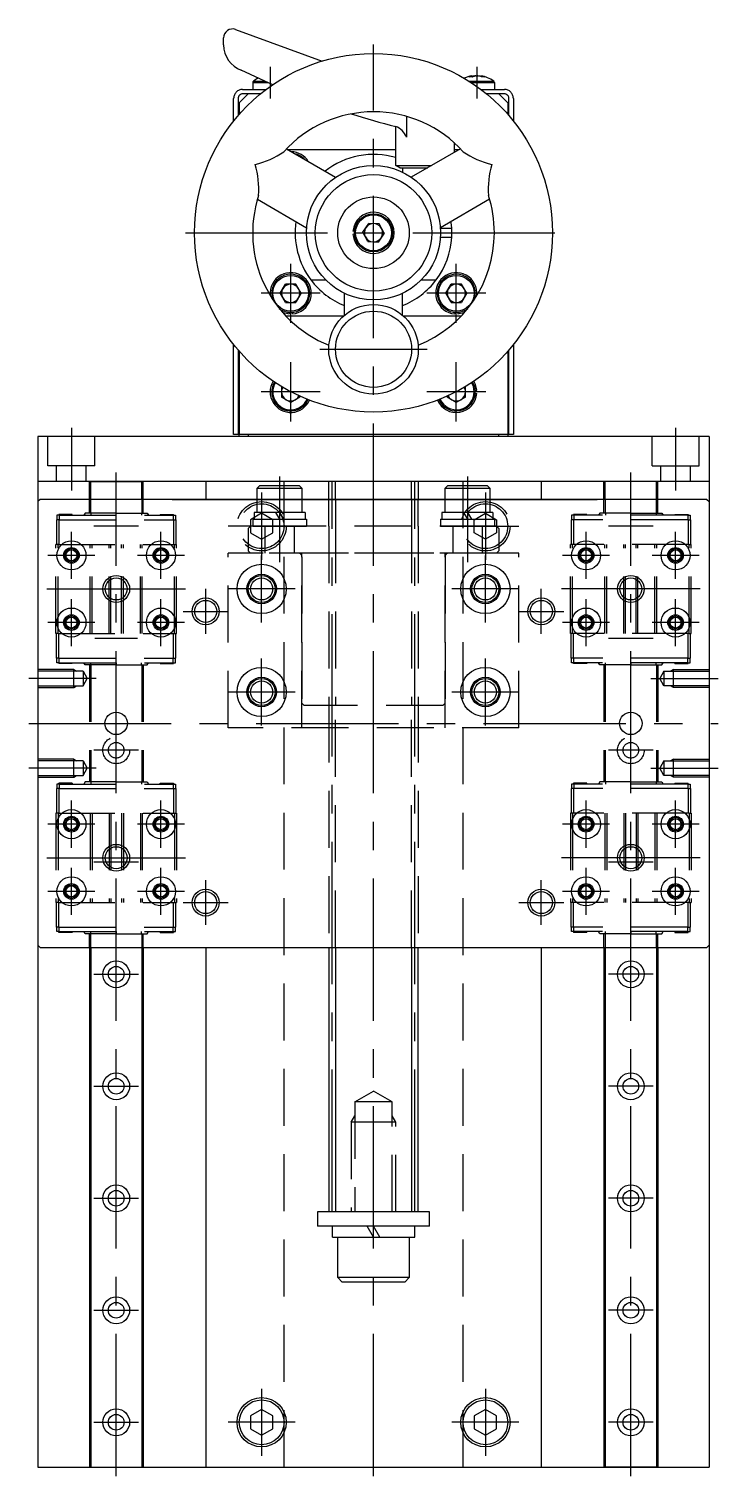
# Model space of a CAD drawing. Extents: x -30 to 500, y -20 to 520.
# Drawn here: x 346.5 to 500.5, y -2 to 321 of the extents above; entities that cross this region are included whole.
import ezdxf

# ---------------------------------------------------------------- set-up
doc = ezdxf.new("R2010")
doc.units = 0
for name, pattern in [('CENTER', [50.8, 31.75, -6.35, 6.35, -6.35]), ('DASHED', [19.05, 12.7, -6.35]), ('PHANTOM', [63.5, 31.75, -6.35, 6.35, -6.35, 6.35, -6.35])]:
    doc.linetypes.add(name, pattern=pattern)
doc.layers.get('0').update_dxf_attribs({"linetype": 'CONTINUOUS'})
doc.layers.add('CENTER', color=1, linetype='CENTER')

msp = doc.modelspace()

# ---------------------------------------------------------------- linework, layer by layer
at = {"color": 7, "linetype": 'CONTINUOUS'}
for p, q in [((392.67, 320.88), (412.04, 313.83)), ((389.99, 317.42), (389.99, 319)), ((445.48, 310.52), (445.53, 310.52)), ((446.32, 310.52), (446.16, 310.52)), ((446.32, 310.52), (446.82, 310.52)), ((447.48, 310.52), (447.44, 310.52)), ((447.48, 310.52), (447.5, 310.52)), ((396.49, 309.04), (396.49, 307.5)), ((396.49, 309.04), (399.85, 309.04)), ((396.63, 309.33), (399.19, 309.33)), ((444.82, 309.33), (449.43, 309.33)), ((445.28, 309.04), (449.54, 309.04)), ((449.43, 309.33), (450.34, 309.33)), ((449.54, 309.04), (450.49, 309.04)), ((450.49, 309.04), (450.49, 307.5)), ((395.49, 306.5), (393.49, 304.5)), ((393.49, 304.5), (393.49, 301.96)), ((398.21, 306.5), (395.49, 306.5)), ((453.49, 304.5), (451.49, 306.5)), ((453.49, 304.5), (453.49, 301.96)), ((430.83, 301.48), (430.83, 296.86)), ((428.49, 290.5), (428.49, 299.2)), ((404.04, 294.23), (415.03, 287.89)), ((428.49, 294), (404.44, 294)), ((442.93, 294.23), (431.94, 287.89)), ((441.49, 295.62), (441.49, 293.4)), ((442.53, 294), (441.49, 294)), ((441.83, 293.6), (441.49, 293.57)), ((428.49, 290.5), (436.47, 290.5)), ((429.35, 290), (428.49, 290.5)), ((429.35, 290), (435.6, 290)), ((429.99, 290), (429.99, 289.02)), ((397.54, 282.97), (408.53, 276.63)), ((449.43, 282.97), (438.44, 276.63)), ((419.25, 275.83), (418.9, 275.86)), ((419.25, 275.17), (418.9, 275.14)), ((421.13, 275.62), (422.42, 277.6)), ((422.2, 273.52), (421.13, 275.62)), ((424.77, 277.48), (422.42, 277.6)), ((425.84, 275.38), (424.56, 273.4)), ((425.84, 275.38), (424.77, 277.48)), ((438.45, 276.5), (440.96, 276.5)), ((440.96, 274.5), (440.96, 276.5)), ((422.2, 273.52), (424.56, 273.4)), ((438.45, 274.5), (440.96, 274.5)), ((409.49, 265), (412.78, 265)), ((434.2, 265), (437.49, 265)), ((402.63, 262), (403.81, 264.04)), ((403.81, 259.96), (402.63, 262)), ((406.17, 264.04), (403.81, 264.04)), ((407.35, 262), (406.17, 264.04)), ((407.35, 262), (406.17, 259.96)), ((416.99, 257.1), (416.99, 261.98)), ((429.99, 257.1), (429.99, 261.98)), ((439.63, 262), (440.81, 264.04)), ((440.81, 259.96), (439.63, 262)), ((443.17, 264.04), (440.81, 264.04)), ((444.35, 262), (443.17, 264.04)), ((444.35, 262), (443.17, 259.96)), ((403.81, 259.96), (406.17, 259.96)), ((440.81, 259.96), (443.17, 259.96)), ((403.82, 257), (416.87, 257)), ((404.65, 257.76), (404.63, 257.41)), ((405.32, 257.76), (405.35, 257.41)), ((430.1, 257), (443.15, 257)), ((441.65, 257.76), (441.63, 257.41)), ((442.32, 257.76), (442.35, 257.41)), ((393.49, 249.04), (393.49, 230.5)), ((453.49, 249.04), (453.49, 230.5)), ((402.95, 241.18), (402.95, 238.82)), ((407.03, 238.82), (407.03, 239.04)), ((439.95, 239.04), (439.95, 238.82)), ((444.03, 238.82), (444.03, 241.18)), ((446.22, 240.33), (446.57, 240.36)), ((446.22, 239.67), (446.57, 239.64)), ((404.99, 237.64), (402.95, 238.82)), ((407.03, 238.82), (404.99, 237.64)), ((441.99, 237.64), (439.95, 238.82)), ((444.03, 238.82), (441.99, 237.64)), ((348.49, 230), (348.49, 0)), ((498.49, 230), (348.49, 230)), ((453.49, 230.5), (393.49, 230.5)), ((393.49, 230), (393.49, 230.5)), ((395.49, 230), (393.49, 230)), ((395.49, 230.5), (395.49, 230)), ((451.49, 230), (451.49, 230.5)), ((453.49, 230.5), (453.49, 230)), ((498.49, 230), (498.49, 0)), ((498.49, 220), (348.49, 220)), ((359.99, 220), (371.99, 220)), ((359.99, 216), (359.99, 220)), ((360.29, 216), (360.29, 220)), ((371.69, 216), (371.69, 220)), ((371.99, 216), (371.99, 220)), ((385.99, 220), (385.99, 216)), ((413.49, 216), (413.49, 220)), ((414.99, 216), (414.99, 220)), ((431.99, 216), (431.99, 220)), ((433.49, 220), (433.49, 216)), ((460.99, 220), (460.99, 216)), ((486.99, 220), (474.99, 220)), ((474.99, 216), (474.99, 220)), ((475.29, 216), (475.29, 220)), ((486.69, 216), (486.69, 220)), ((486.99, 216), (486.99, 220)), ((397.49, 218.5), (398.09, 219.1)), ((397.49, 218.5), (407.49, 218.5)), ((397.49, 216), (397.49, 218.5)), ((398.09, 219.1), (406.89, 219.1)), ((406.89, 219.1), (407.49, 218.5)), ((407.49, 218.5), (407.49, 216)), ((439.49, 218.5), (440.09, 219.1)), ((439.49, 218.5), (449.49, 218.5)), ((439.49, 216), (439.49, 218.5)), ((440.09, 219.1), (448.89, 219.1)), ((448.89, 219.1), (449.49, 218.5)), ((449.49, 218.5), (449.49, 216)), ((348.99, 216), (348.49, 215.5)), ((348.99, 216), (348.49, 215.5)), ((348.49, 215.5), (348.49, 116.5)), ((348.49, 215.5), (348.49, 116.5)), ((497.99, 216), (348.99, 216)), ((497.99, 216), (348.99, 216)), ((378.49, 216), (373.49, 216)), ((378.49, 216), (468.49, 216)), ((468.49, 216), (473.49, 216)), ((497.99, 216), (498.49, 215.5)), ((497.99, 216), (498.49, 215.5)), ((498.49, 215.5), (498.49, 116.5)), ((498.49, 215.5), (498.49, 116.5)), ((348.99, 116), (348.49, 116.5)), ((348.99, 116), (348.49, 116.5)), ((497.99, 116), (498.49, 116.5)), ((497.99, 116), (498.49, 116.5)), ((348.99, 116), (497.99, 116)), ((348.99, 116), (497.99, 116)), ((359.99, 116), (359.99, 0)), ((360.29, 116), (360.29, 0)), ((371.69, 116), (371.69, 0)), ((371.99, 116), (371.99, 0)), ((378.49, 116), (416.49, 116)), ((385.99, 116), (385.99, 0)), ((412.49, 116), (434.49, 116)), ((413.49, 116), (413.49, 57)), ((414.99, 116), (414.99, 57)), ((416.49, 116), (430.49, 116)), ((430.49, 116), (468.49, 116)), ((431.99, 116), (431.99, 57)), ((433.49, 57), (433.49, 116)), ((460.99, 116), (460.99, 0)), ((474.99, 116), (474.99, 0)), ((475.29, 116), (475.29, 0)), ((486.69, 116), (486.69, 0)), ((486.99, 116), (486.99, 0)), ((435.99, 57), (410.99, 57)), ((410.99, 57), (410.99, 53.8)), ((433.49, 57), (413.49, 57)), ((435.99, 53.8), (435.99, 57)), ((435.99, 53.8), (410.99, 53.8)), ((432.69, 53.8), (414.29, 53.8)), ((414.29, 51.3), (414.29, 53.8)), ((423.49, 51.3), (422.04, 53.8)), ((424.93, 51.3), (423.49, 53.8)), ((432.69, 51.3), (432.69, 53.8)), ((414.29, 51.3), (432.69, 51.3)), ((415.49, 42.3), (415.49, 51.3)), ((431.49, 51.3), (431.49, 42.3)), ((431.49, 42.3), (415.49, 42.3)), ((416.49, 41.3), (415.49, 42.3)), ((431.49, 42.3), (430.49, 41.3)), ((430.49, 41.3), (416.49, 41.3)), ((398.49, 12.89), (395.99, 11.44)), ((395.99, 11.44), (395.99, 8.56)), ((400.99, 11.44), (398.49, 12.89)), ((400.99, 8.56), (400.99, 11.44)), ((448.49, 12.89), (445.99, 11.44)), ((445.99, 11.44), (445.99, 8.56)), ((450.99, 11.44), (448.49, 12.89)), ((450.99, 8.56), (450.99, 11.44)), ((395.99, 8.56), (398.49, 7.11)), ((398.49, 7.11), (400.99, 8.56)), ((445.99, 8.56), (448.49, 7.11)), ((448.49, 7.11), (450.99, 8.56)), ((359.99, 0), (371.99, 0)), ((486.99, 0), (474.99, 0)), ((348.49, 0), (498.49, 0))]:
    msp.add_line(p, q, dxfattribs=at)
at = {"color": 3, "linetype": 'PHANTOM'}
for p, q in [((394.24, 307.5), (399.49, 307.5)), ((447.49, 307.5), (452.74, 307.5)), ((392.24, 300.47), (392.24, 305.5)), ((393.24, 305.5), (393.24, 301.67)), ((398.21, 306.5), (394.24, 306.5)), ((452.74, 306.5), (448.77, 306.5)), ((453.74, 301.67), (453.74, 305.5)), ((454.74, 305.5), (454.74, 300.47)), ((392.24, 230.5), (392.24, 250.53)), ((393.24, 249.33), (393.24, 230.5)), ((453.74, 230.5), (453.74, 249.33)), ((454.74, 250.53), (454.74, 230.5)), ((393.24, 230.5), (392.24, 230.5)), ((393.49, 230.5), (393.24, 230.5)), ((453.74, 230.5), (453.49, 230.5)), ((454.74, 230.5), (453.74, 230.5))]:
    msp.add_line(p, q, dxfattribs=at)
at = {"color": 3, "linetype": 'DASHED'}
for p, q in [((350.74, 223.5), (350.74, 230)), ((361.24, 223.5), (361.24, 230)), ((485.74, 223.5), (485.74, 230)), ((496.24, 223.5), (496.24, 230)), ((361.24, 223.5), (350.74, 223.5)), ((352.69, 220), (352.69, 223.5)), ((359.29, 220), (359.29, 223.5)), ((485.74, 223.5), (496.24, 223.5)), ((487.69, 220), (487.69, 223.5)), ((494.29, 220), (494.29, 223.5)), ((403.49, 0), (403.49, 220)), ((443.49, 0), (443.49, 220)), ((359.99, 212.95), (359.99, 216)), ((360.29, 212.95), (360.29, 216)), ((371.69, 216), (371.69, 212.95)), ((371.99, 212.95), (371.99, 216)), ((397.49, 213.1), (397.49, 216)), ((407.49, 216), (407.49, 213.1)), ((413.49, 210), (413.49, 216)), ((413.49, 210), (413.49, 216)), ((414.99, 216), (414.99, 210)), ((414.99, 216), (414.99, 210)), ((431.99, 216), (431.99, 210)), ((431.99, 216), (431.99, 210)), ((433.49, 210), (433.49, 216)), ((433.49, 210), (433.49, 216)), ((439.49, 213.1), (439.49, 216)), ((449.49, 216), (449.49, 213.1)), ((474.99, 212.95), (474.99, 216)), ((475.29, 216), (475.29, 212.95)), ((486.69, 212.95), (486.69, 216)), ((486.99, 212.95), (486.99, 216)), ((353.19, 211.45), (352.69, 211.45)), ((352.69, 211.45), (352.69, 205.95)), ((352.74, 212.45), (352.74, 211.45)), ((353.24, 212.45), (352.74, 212.45)), ((353.19, 212.65), (353.19, 212.45)), ((356.19, 212.65), (353.19, 212.65)), ((353.19, 211.45), (378.79, 211.45)), ((353.19, 211.45), (353.19, 205.95)), ((353.24, 212.45), (378.74, 212.45)), ((353.24, 212.45), (353.24, 211.45)), ((356.19, 212.45), (356.19, 212.65)), ((359.06, 212.95), (358.76, 212.45)), ((360.36, 212.95), (359.06, 212.95)), ((365.99, 212.95), (360.36, 212.95)), ((360.36, 212.95), (360.36, 212.45)), ((365.99, 212.95), (371.62, 212.95)), ((365.99, 212.45), (365.99, 212.95)), ((371.62, 212.95), (371.62, 212.45)), ((371.62, 212.95), (372.92, 212.95)), ((372.92, 212.95), (373.22, 212.45)), ((375.79, 212.65), (375.79, 212.45)), ((375.79, 212.65), (378.79, 212.65)), ((378.74, 212.45), (378.74, 211.45)), ((378.74, 212.45), (379.24, 212.45)), ((378.79, 212.45), (378.79, 212.65)), ((378.79, 211.45), (379.29, 211.45)), ((378.79, 211.45), (378.79, 205.95)), ((379.24, 212.45), (379.24, 211.45)), ((379.29, 211.45), (379.29, 205.95)), ((395.49, 209.5), (395.99, 210)), ((398.49, 212.89), (395.99, 211.44)), ((395.99, 211.44), (395.99, 208.56)), ((450.99, 210), (395.99, 210)), ((396.49, 211.6), (408.49, 211.6)), ((396.49, 211.6), (396.49, 210)), ((396.49, 210), (408.49, 210)), ((408.19, 213.1), (396.79, 213.1)), ((396.79, 213.1), (396.79, 211.6)), ((400.99, 211.44), (398.49, 212.89)), ((399.19, 210), (399.19, 204)), ((400.99, 208.56), (400.99, 211.44)), ((401.62, 213.1), (402.49, 211.6)), ((402.49, 213.1), (403.35, 211.6)), ((405.79, 210), (405.79, 204)), ((408.19, 213.1), (408.19, 211.6)), ((408.49, 211.6), (408.49, 210)), ((413.49, 210), (413.49, 170)), ((413.49, 210), (413.49, 170)), ((414.99, 210), (414.99, 170)), ((414.99, 210), (414.99, 170)), ((431.99, 210), (431.99, 170)), ((431.99, 210), (431.99, 170)), ((433.49, 210), (433.49, 170)), ((433.49, 210), (433.49, 170)), ((438.49, 211.6), (450.49, 211.6)), ((438.49, 211.6), (438.49, 210)), ((438.49, 210), (450.49, 210)), ((450.19, 213.1), (438.79, 213.1)), ((438.79, 213.1), (438.79, 211.6)), ((441.19, 210), (441.19, 204)), ((443.62, 213.1), (444.49, 211.6)), ((444.49, 213.1), (445.35, 211.6)), ((445.99, 211.44), (448.49, 212.89)), ((445.99, 208.56), (445.99, 211.44)), ((447.79, 210), (447.79, 204)), ((448.49, 212.89), (450.99, 211.44)), ((450.19, 213.1), (450.19, 211.6)), ((450.49, 211.6), (450.49, 210)), ((450.99, 211.44), (450.99, 208.56)), ((451.49, 209.5), (450.99, 210)), ((468.19, 211.45), (467.69, 211.45)), ((467.69, 211.45), (467.69, 205.95)), ((468.24, 212.45), (467.74, 212.45)), ((467.74, 212.45), (467.74, 211.45)), ((471.19, 212.65), (468.19, 212.65)), ((468.19, 212.45), (468.19, 212.65)), ((493.79, 211.45), (468.19, 211.45)), ((468.19, 211.45), (468.19, 205.95)), ((493.74, 212.45), (468.24, 212.45)), ((468.24, 212.45), (468.24, 211.45)), ((471.19, 212.65), (471.19, 212.45)), ((474.06, 212.95), (473.76, 212.45)), ((475.36, 212.95), (474.06, 212.95)), ((480.99, 212.95), (475.36, 212.95)), ((475.36, 212.95), (475.36, 212.45)), ((480.99, 212.95), (486.62, 212.95)), ((480.99, 212.45), (480.99, 212.95)), ((486.62, 212.95), (487.92, 212.95)), ((486.62, 212.95), (486.62, 212.45)), ((487.92, 212.95), (488.22, 212.45)), ((490.79, 212.65), (493.79, 212.65)), ((490.79, 212.45), (490.79, 212.65)), ((493.74, 212.45), (493.74, 211.45)), ((493.74, 212.45), (494.24, 212.45)), ((493.79, 212.65), (493.79, 212.45)), ((493.79, 211.45), (493.79, 205.95)), ((493.79, 211.45), (494.29, 211.45)), ((494.24, 212.45), (494.24, 211.45)), ((494.29, 211.45), (494.29, 205.95)), ((395.49, 209.5), (395.49, 204.5)), ((395.99, 208.56), (398.49, 207.11)), ((398.49, 207.11), (400.99, 208.56)), ((448.49, 207.11), (445.99, 208.56)), ((450.99, 208.56), (448.49, 207.11)), ((451.49, 209.5), (451.49, 204.5)), ((352.49, 186.05), (352.49, 205.95)), ((352.99, 205.95), (352.49, 205.95)), ((352.99, 205.95), (378.99, 205.95)), ((352.99, 186.05), (352.99, 205.95)), ((360.19, 186.05), (360.19, 205.95)), ((360.59, 186.05), (360.59, 205.95)), ((364.39, 186.05), (364.39, 205.95)), ((364.79, 186.05), (364.79, 205.95)), ((367.19, 186.05), (367.19, 205.95)), ((367.59, 186.05), (367.59, 205.95)), ((371.39, 186.05), (371.39, 205.95)), ((371.79, 186.05), (371.79, 205.95)), ((378.99, 186.05), (378.99, 205.95)), ((378.99, 205.95), (379.49, 205.95)), ((379.49, 186.05), (379.49, 205.95)), ((455.99, 204), (390.99, 204)), ((390.99, 165), (390.99, 204)), ((395.49, 204.5), (395.99, 204)), ((450.99, 204), (395.99, 204)), ((407.49, 165), (407.49, 204)), ((439.49, 165), (439.49, 204)), ((451.49, 204.5), (450.99, 204)), ((455.99, 165), (455.99, 204)), ((467.49, 186.05), (467.49, 205.95)), ((467.99, 205.95), (467.49, 205.95)), ((493.99, 205.95), (467.99, 205.95)), ((467.99, 186.05), (467.99, 205.95)), ((475.19, 186.05), (475.19, 205.95)), ((475.59, 186.05), (475.59, 205.95)), ((479.39, 186.05), (479.39, 205.95)), ((479.79, 186.05), (479.79, 205.95)), ((482.19, 186.05), (482.19, 205.95)), ((482.59, 186.05), (482.59, 205.95)), ((486.39, 186.05), (486.39, 205.95)), ((486.79, 186.05), (486.79, 205.95)), ((493.99, 186.05), (493.99, 205.95)), ((493.99, 205.95), (494.49, 205.95)), ((494.49, 186.05), (494.49, 205.95)), ((407.49, 203.2), (407.49, 170.5)), ((439.49, 203.2), (439.49, 170.5)), ((352.99, 186.05), (352.49, 186.05)), ((352.69, 180.55), (352.69, 186.05)), ((352.99, 186.05), (378.99, 186.05)), ((353.19, 180.55), (353.19, 186.05)), ((378.79, 180.55), (378.79, 186.05)), ((378.99, 186.05), (379.49, 186.05)), ((379.29, 180.55), (379.29, 186.05)), ((467.99, 186.05), (467.49, 186.05)), ((467.69, 180.55), (467.69, 186.05)), ((493.99, 186.05), (467.99, 186.05)), ((468.19, 180.55), (468.19, 186.05)), ((493.79, 180.55), (493.79, 186.05)), ((493.99, 186.05), (494.49, 186.05)), ((494.29, 180.55), (494.29, 186.05)), ((356.49, 178), (348.49, 178)), ((353.19, 180.55), (352.69, 180.55)), ((352.74, 179.55), (352.74, 180.55)), ((353.24, 179.55), (352.74, 179.55)), ((353.19, 180.55), (378.79, 180.55)), ((353.19, 179.55), (353.19, 179.35)), ((356.19, 179.35), (353.19, 179.35)), ((353.24, 179.55), (353.24, 180.55)), ((353.24, 179.55), (378.74, 179.55)), ((356.19, 179.35), (356.19, 179.55)), ((356.49, 178), (357.14, 177.62)), ((356.49, 174), (356.49, 178)), ((359.06, 179.05), (358.76, 179.55)), ((360.36, 179.05), (359.06, 179.05)), ((359.99, 179.05), (359.99, 152.95)), ((360.29, 179.05), (360.29, 152.95)), ((360.36, 179.05), (360.36, 179.55)), ((365.99, 179.05), (360.36, 179.05)), ((365.99, 179.55), (365.99, 179.05)), ((365.99, 179.05), (371.62, 179.05)), ((371.62, 179.05), (371.62, 179.55)), ((371.62, 179.05), (372.92, 179.05)), ((371.69, 179.05), (371.69, 152.95)), ((371.99, 179.05), (371.99, 152.95)), ((372.92, 179.05), (373.22, 179.55)), ((375.79, 179.55), (375.79, 179.35)), ((375.79, 179.35), (378.79, 179.35)), ((378.74, 179.55), (378.74, 180.55)), ((378.74, 179.55), (379.24, 179.55)), ((378.79, 180.55), (379.29, 180.55)), ((378.79, 179.35), (378.79, 179.55)), ((379.24, 179.55), (379.24, 180.55)), ((468.19, 180.55), (467.69, 180.55)), ((467.74, 179.55), (467.74, 180.55)), ((468.24, 179.55), (467.74, 179.55)), ((493.79, 180.55), (468.19, 180.55)), ((468.19, 179.35), (468.19, 179.55)), ((471.19, 179.35), (468.19, 179.35)), ((468.24, 179.55), (468.24, 180.55)), ((493.74, 179.55), (468.24, 179.55)), ((471.19, 179.55), (471.19, 179.35)), ((474.06, 179.05), (473.76, 179.55)), ((475.36, 179.05), (474.06, 179.05)), ((474.99, 179.05), (474.99, 152.95)), ((475.29, 179.05), (475.29, 152.95)), ((475.36, 179.05), (475.36, 179.55)), ((480.99, 179.05), (475.36, 179.05)), ((480.99, 179.55), (480.99, 179.05)), ((480.99, 179.05), (486.62, 179.05)), ((486.62, 179.05), (486.62, 179.55)), ((486.62, 179.05), (487.92, 179.05)), ((486.69, 179.05), (486.69, 152.95)), ((486.99, 179.05), (486.99, 152.95)), ((487.92, 179.05), (488.22, 179.55)), ((490.49, 178), (489.83, 177.62)), ((490.49, 178), (498.49, 178)), ((490.49, 174), (490.49, 178)), ((490.79, 179.35), (490.79, 179.55)), ((490.79, 179.35), (493.79, 179.35)), ((493.74, 179.55), (493.74, 180.55)), ((493.74, 179.55), (494.24, 179.55)), ((493.79, 180.55), (494.29, 180.55)), ((493.79, 179.55), (493.79, 179.35)), ((494.24, 179.55), (494.24, 180.55)), ((358.59, 177.62), (348.49, 177.62)), ((358.59, 177.62), (358.59, 174.38)), ((358.59, 177.62), (359.52, 176)), ((358.59, 174.38), (359.52, 176)), ((488.39, 177.62), (487.45, 176)), ((488.39, 174.38), (487.45, 176)), ((488.39, 177.62), (498.49, 177.62)), ((488.39, 177.62), (488.39, 174.38)), ((348.49, 174.38), (358.59, 174.38)), ((348.49, 174), (356.49, 174)), ((356.49, 174), (357.14, 174.38)), ((498.49, 174.38), (488.39, 174.38)), ((490.49, 174), (489.83, 174.38)), ((498.49, 174), (490.49, 174)), ((407.99, 170), (407.49, 170.5)), ((438.99, 170), (407.99, 170)), ((413.49, 170), (413.49, 116)), ((414.99, 116), (414.99, 170)), ((431.99, 116), (431.99, 170)), ((433.49, 170), (433.49, 116)), ((439.49, 170.5), (438.99, 170)), ((455.99, 165), (390.99, 165)), ((356.49, 158), (348.49, 158)), ((358.59, 157.62), (348.49, 157.62)), ((356.49, 158), (357.14, 157.62)), ((356.49, 154), (356.49, 158)), ((358.59, 157.62), (358.59, 154.38)), ((358.59, 157.62), (359.52, 156)), ((358.59, 154.38), (359.52, 156)), ((488.39, 157.62), (487.45, 156)), ((488.39, 154.38), (487.45, 156)), ((488.39, 157.62), (498.49, 157.62)), ((488.39, 157.62), (488.39, 154.38)), ((490.49, 158), (489.83, 157.62)), ((490.49, 158), (498.49, 158)), ((490.49, 154), (490.49, 158)), ((348.49, 154.38), (358.59, 154.38)), ((348.49, 154), (356.49, 154)), ((352.74, 152.45), (352.74, 151.45)), ((353.24, 152.45), (352.74, 152.45)), ((353.19, 152.45), (353.19, 152.65)), ((356.19, 152.65), (353.19, 152.65)), ((353.24, 152.45), (378.74, 152.45)), ((353.24, 152.45), (353.24, 151.45)), ((356.19, 152.65), (356.19, 152.45)), ((356.49, 154), (357.14, 154.38)), ((359.06, 152.95), (358.76, 152.45)), ((360.36, 152.95), (359.06, 152.95)), ((365.99, 152.95), (360.36, 152.95)), ((360.36, 152.95), (360.36, 152.45)), ((365.99, 152.95), (371.62, 152.95)), ((365.99, 152.45), (365.99, 152.95)), ((371.62, 152.95), (371.62, 152.45)), ((371.62, 152.95), (372.92, 152.95)), ((372.92, 152.95), (373.22, 152.45)), ((375.79, 152.45), (375.79, 152.65)), ((375.79, 152.65), (378.79, 152.65)), ((378.74, 152.45), (378.74, 151.45)), ((378.74, 152.45), (379.24, 152.45)), ((378.79, 152.65), (378.79, 152.45)), ((379.24, 152.45), (379.24, 151.45)), ((467.74, 152.45), (467.74, 151.45)), ((468.24, 152.45), (467.74, 152.45)), ((471.19, 152.65), (468.19, 152.65)), ((468.19, 152.65), (468.19, 152.45)), ((493.74, 152.45), (468.24, 152.45)), ((468.24, 152.45), (468.24, 151.45)), ((471.19, 152.45), (471.19, 152.65)), ((474.06, 152.95), (473.76, 152.45)), ((475.36, 152.95), (474.06, 152.95)), ((480.99, 152.95), (475.36, 152.95)), ((475.36, 152.95), (475.36, 152.45)), ((480.99, 152.95), (486.62, 152.95)), ((480.99, 152.45), (480.99, 152.95)), ((486.62, 152.95), (487.92, 152.95)), ((486.62, 152.95), (486.62, 152.45)), ((487.92, 152.95), (488.22, 152.45)), ((498.49, 154.38), (488.39, 154.38)), ((490.49, 154), (489.83, 154.38)), ((498.49, 154), (490.49, 154)), ((490.79, 152.65), (493.79, 152.65)), ((490.79, 152.65), (490.79, 152.45)), ((493.74, 152.45), (493.74, 151.45)), ((493.74, 152.45), (494.24, 152.45)), ((493.79, 152.45), (493.79, 152.65)), ((494.24, 152.45), (494.24, 151.45)), ((352.69, 151.45), (352.69, 145.95)), ((353.19, 151.45), (352.69, 151.45)), ((353.19, 151.45), (378.79, 151.45)), ((353.19, 151.45), (353.19, 145.95)), ((378.79, 151.45), (378.79, 145.95)), ((378.79, 151.45), (379.29, 151.45)), ((379.29, 151.45), (379.29, 145.95)), ((467.69, 151.45), (467.69, 145.95)), ((468.19, 151.45), (467.69, 151.45)), ((493.79, 151.45), (468.19, 151.45)), ((468.19, 151.45), (468.19, 145.95)), ((493.79, 151.45), (493.79, 145.95)), ((493.79, 151.45), (494.29, 151.45)), ((494.29, 151.45), (494.29, 145.95)), ((352.49, 145.95), (352.49, 126.05)), ((352.99, 145.95), (352.49, 145.95)), ((352.99, 145.95), (378.99, 145.95)), ((352.99, 145.95), (352.99, 126.05)), ((360.19, 145.95), (360.19, 126.05)), ((360.59, 145.95), (360.59, 126.05)), ((364.39, 145.95), (364.39, 126.05)), ((364.79, 145.95), (364.79, 126.05)), ((367.19, 145.95), (367.19, 126.05)), ((367.59, 145.95), (367.59, 126.05)), ((371.39, 145.95), (371.39, 126.05)), ((371.79, 145.95), (371.79, 126.05)), ((378.99, 145.95), (378.99, 126.05)), ((378.99, 145.95), (379.49, 145.95)), ((379.49, 145.95), (379.49, 126.05)), ((467.49, 145.95), (467.49, 126.05)), ((467.99, 145.95), (467.49, 145.95)), ((467.99, 145.95), (467.99, 126.05)), ((493.99, 145.95), (467.99, 145.95)), ((475.19, 145.95), (475.19, 126.05)), ((475.59, 145.95), (475.59, 126.05)), ((479.39, 145.95), (479.39, 126.05)), ((479.79, 145.95), (479.79, 126.05)), ((482.19, 145.95), (482.19, 126.05)), ((482.59, 145.95), (482.59, 126.05)), ((486.39, 145.95), (486.39, 126.05)), ((486.79, 145.95), (486.79, 126.05)), ((493.99, 145.95), (493.99, 126.05)), ((493.99, 145.95), (494.49, 145.95)), ((494.49, 145.95), (494.49, 126.05)), ((352.99, 126.05), (352.49, 126.05)), ((352.69, 120.55), (352.69, 126.05)), ((352.99, 126.05), (378.99, 126.05)), ((353.19, 120.55), (353.19, 126.05)), ((378.79, 120.55), (378.79, 126.05)), ((378.99, 126.05), (379.49, 126.05)), ((379.29, 120.55), (379.29, 126.05)), ((467.99, 126.05), (467.49, 126.05)), ((467.69, 120.55), (467.69, 126.05)), ((493.99, 126.05), (467.99, 126.05)), ((468.19, 120.55), (468.19, 126.05)), ((493.79, 120.55), (493.79, 126.05)), ((493.99, 126.05), (494.49, 126.05)), ((494.29, 120.55), (494.29, 126.05)), ((353.19, 120.55), (352.69, 120.55)), ((352.74, 119.55), (352.74, 120.55)), ((353.24, 119.55), (352.74, 119.55)), ((353.19, 120.55), (378.79, 120.55)), ((353.19, 119.35), (353.19, 119.55)), ((353.24, 119.55), (353.24, 120.55)), ((353.24, 119.55), (378.74, 119.55)), ((356.19, 119.55), (356.19, 119.35)), ((359.06, 119.05), (358.76, 119.55)), ((360.36, 119.05), (360.36, 119.55)), ((365.99, 119.55), (365.99, 119.05)), ((371.62, 119.05), (371.62, 119.55)), ((372.92, 119.05), (373.22, 119.55)), ((375.79, 119.35), (375.79, 119.55)), ((378.74, 119.55), (378.74, 120.55)), ((378.74, 119.55), (379.24, 119.55)), ((378.79, 120.55), (379.29, 120.55)), ((378.79, 119.55), (378.79, 119.35)), ((379.24, 119.55), (379.24, 120.55)), ((468.19, 120.55), (467.69, 120.55)), ((467.74, 119.55), (467.74, 120.55)), ((468.24, 119.55), (467.74, 119.55)), ((493.79, 120.55), (468.19, 120.55)), ((468.19, 119.55), (468.19, 119.35)), ((468.24, 119.55), (468.24, 120.55)), ((493.74, 119.55), (468.24, 119.55)), ((471.19, 119.35), (471.19, 119.55)), ((474.06, 119.05), (473.76, 119.55)), ((475.36, 119.05), (475.36, 119.55)), ((480.99, 119.55), (480.99, 119.05)), ((486.62, 119.05), (486.62, 119.55)), ((487.92, 119.05), (488.22, 119.55)), ((490.79, 119.55), (490.79, 119.35)), ((493.74, 119.55), (493.74, 120.55)), ((493.74, 119.55), (494.24, 119.55)), ((493.79, 120.55), (494.29, 120.55)), ((493.79, 119.35), (493.79, 119.55)), ((494.24, 119.55), (494.24, 120.55)), ((356.19, 119.35), (353.19, 119.35)), ((360.36, 119.05), (359.06, 119.05)), ((359.99, 116), (359.99, 119.05)), ((360.29, 116), (360.29, 119.05)), ((365.99, 119.05), (360.36, 119.05)), ((365.99, 119.05), (371.62, 119.05)), ((371.62, 119.05), (372.92, 119.05)), ((371.69, 119.05), (371.69, 116)), ((371.99, 116), (371.99, 119.05)), ((375.79, 119.35), (378.79, 119.35)), ((471.19, 119.35), (468.19, 119.35)), ((475.36, 119.05), (474.06, 119.05)), ((474.99, 116), (474.99, 119.05)), ((475.29, 119.05), (475.29, 116)), ((480.99, 119.05), (475.36, 119.05)), ((480.99, 119.05), (486.62, 119.05)), ((486.62, 119.05), (487.92, 119.05)), ((486.69, 116), (486.69, 119.05)), ((486.99, 116), (486.99, 119.05)), ((490.79, 119.35), (493.79, 119.35)), ((419.3, 81.5), (423.49, 83.92)), ((419.3, 81.5), (419.3, 57)), ((427.68, 81.5), (419.3, 81.5)), ((427.68, 81.5), (423.49, 83.92)), ((427.68, 57), (427.68, 81.5)), ((418.49, 77), (419.3, 78.41)), ((428.49, 77), (427.68, 78.41)), ((418.49, 77), (418.49, 57)), ((428.49, 77), (418.49, 77)), ((428.49, 57), (428.49, 77))]:
    msp.add_line(p, q, dxfattribs=at)
at = {"color": 7, "linetype": 'CONTINUOUS', "flags": 128}
for points in [[(400.97, 308.56), (398.1, 309.83), (393.94, 311.78)], [(440.96, 276.5), (440.84, 277.78), (440.81, 277.99)], [(403.09, 257.81), (403.38, 257.69), (404.63, 257.41)], [(442.35, 257.41), (443.6, 257.69), (443.89, 257.81)], [(446.57, 240.36), (446.3, 241.61), (445.92, 242.38)], [(445.99, 240), (445.81, 241.18), (445.42, 242.05)], [(445.63, 242.19), (446.05, 241.25), (446.24, 240)]]:
    msp.add_lwpolyline(points, dxfattribs=at)
at = {"color": 7, "linetype": 'CONTINUOUS'}
for centre, radius in [((423.49, 275.5), 40), ((423.49, 275.5), 15), ((423.49, 275.5), 13), ((423.49, 275.5), 8), ((423.49, 275.5), 4.25), ((423.49, 275.5), 4), ((404.99, 262), 4), ((441.99, 262), 4), ((423.49, 249.5), 10), ((423.49, 249.5), 8.5), ((355.99, 203.5), 3.25), ((375.99, 203.5), 3.25), ((470.99, 203.5), 3.25), ((490.99, 203.5), 3.25), ((355.99, 203.5), 1.75), ((355.99, 203.5), 1.23), ((375.99, 203.5), 1.75), ((375.99, 203.5), 1.23), ((470.99, 203.5), 1.75), ((470.99, 203.5), 1.23), ((490.99, 203.5), 1.75), ((490.99, 203.5), 1.23), ((398.49, 196), 5.5), ((448.49, 196), 5.5), ((365.99, 196), 2.46), ((398.49, 196), 3.3), ((398.49, 196), 2.46), ((448.49, 196), 3.3), ((448.49, 196), 2.46), ((480.99, 196), 2.46), ((355.99, 188.5), 3.25), ((375.99, 188.5), 3.25), ((385.99, 191), 2.46), ((460.99, 191), 2.46), ((470.99, 188.5), 3.25), ((490.99, 188.5), 3.25), ((355.99, 188.5), 1.75), ((355.99, 188.5), 1.23), ((375.99, 188.5), 1.75), ((375.99, 188.5), 1.23), ((470.99, 188.5), 1.75), ((470.99, 188.5), 1.23), ((490.99, 188.5), 1.75), ((490.99, 188.5), 1.23), ((398.49, 173), 5.5), ((448.49, 173), 5.5), ((398.49, 173), 3.3), ((398.49, 173), 2.46), ((448.49, 173), 3.3), ((448.49, 173), 2.46), ((365.99, 166), 2.5), ((480.99, 166), 2.5), ((355.99, 143.5), 3.25), ((375.99, 143.5), 3.25), ((470.99, 143.5), 3.25), ((490.99, 143.5), 3.25), ((355.99, 143.5), 1.75), ((355.99, 143.5), 1.23), ((375.99, 143.5), 1.75), ((375.99, 143.5), 1.23), ((470.99, 143.5), 1.75), ((470.99, 143.5), 1.23), ((490.99, 143.5), 1.75), ((490.99, 143.5), 1.23), ((365.99, 136), 2.46), ((480.99, 136), 2.46), ((355.99, 128.5), 3.25), ((355.99, 128.5), 1.75), ((355.99, 128.5), 1.23), ((375.99, 128.5), 3.25), ((375.99, 128.5), 1.75), ((375.99, 128.5), 1.23), ((470.99, 128.5), 3.25), ((470.99, 128.5), 1.75), ((470.99, 128.5), 1.23), ((490.99, 128.5), 3.25), ((490.99, 128.5), 1.75), ((490.99, 128.5), 1.23), ((385.99, 126), 2.46), ((460.99, 126), 2.46), ((365.99, 110), 3), ((365.99, 110), 1.75), ((480.99, 110), 3), ((480.99, 110), 1.75), ((365.99, 85), 3), ((480.99, 85), 3), ((365.99, 85), 1.75), ((480.99, 85), 1.75), ((365.99, 60), 3), ((365.99, 60), 1.75), ((480.99, 60), 3), ((480.99, 60), 1.75), ((365.99, 35), 3), ((365.99, 35), 1.75), ((480.99, 35), 3), ((480.99, 35), 1.75), ((365.99, 10), 3), ((398.49, 10), 5.5), ((398.49, 10), 5), ((448.49, 10), 5.5), ((448.49, 10), 5), ((480.99, 10), 3), ((365.99, 10), 1.75), ((480.99, 10), 1.75)]:
    msp.add_circle(centre, radius, dxfattribs=at)
at = {"color": 3, "linetype": 'DASHED'}
for centre, radius in [((398.49, 210), 5.5), ((398.49, 210), 5), ((448.49, 210), 5.5), ((448.49, 210), 5), ((365.99, 160), 3), ((365.99, 160), 1.75), ((480.99, 160), 3), ((480.99, 160), 1.75)]:
    msp.add_circle(centre, radius, dxfattribs=at)
at = {"color": 3, "linetype": 'CONTINUOUS'}
for centre, radius in [((355.99, 203.5), 1.5), ((375.99, 203.5), 1.5), ((470.99, 203.5), 1.5), ((490.99, 203.5), 1.5), ((365.99, 196), 3), ((398.49, 196), 3), ((448.49, 196), 3), ((480.99, 196), 3), ((385.99, 191), 3), ((460.99, 191), 3), ((355.99, 188.5), 1.5), ((375.99, 188.5), 1.5), ((470.99, 188.5), 1.5), ((490.99, 188.5), 1.5), ((398.49, 173), 3), ((448.49, 173), 3), ((355.99, 143.5), 1.5), ((375.99, 143.5), 1.5), ((470.99, 143.5), 1.5), ((490.99, 143.5), 1.5), ((365.99, 136), 3), ((480.99, 136), 3), ((355.99, 128.5), 1.5), ((375.99, 128.5), 1.5), ((470.99, 128.5), 1.5), ((490.99, 128.5), 1.5), ((385.99, 126), 3), ((460.99, 126), 3)]:
    msp.add_circle(centre, radius, dxfattribs=at)
at = {"color": 7, "linetype": 'CONTINUOUS'}
for centre, radius, start, end in [((391.99, 319), 2, 70, 180), ((395.99, 317.42), 6, 180, 250), ((446.49, 304.1), 6.5, 98.9312, 114.9749), ((446.16, 307.6), 2.99, 102.0034, 116.6964), ((445.21, 306.09), 4.19, 84.6164, 95.3836), ((446.86, 306.6), 3.99, 100.1094, 112.9255), ((446.94, 307.6), 2.99, 102.0034, 116.6964), ((446.12, 306.6), 3.99, 67.0745, 79.8906), ((446.78, 306.6), 3.99, 67.0745, 79.8906), ((446.49, 304.1), 6.5, 53.6416, 81.0688), ((448, 307.29), 2.99, 83.6264, 96.3736), ((396.85, 309.04), 0.36, 126.3584, 180), ((400.49, 304.1), 6.5, 115.0209, 126.3584), ((450.13, 309.04), 0.36, 0, 53.6416), ((423.49, 275.5), 27, 42.0501, 137.9613), ((472.44, 473.76), 180, 252.5593, 255.8569), ((427.09, 295.46), 4, 20.5, 70), ((392.43, 309.91), 19.69, 283.5447, 303.9872), ((378.7, 285.24), 19.15, 355.7649, 16.7622), ((404.99, 289), 4.6, 31.9231, 88.0769), ((404.99, 289), 4.25, 42.7419, 77.2581), ((423.49, 275.5), 17.5, 73.3985, 128.1963), ((454.54, 309.91), 19.69, 236.0128, 256.4553), ((468.27, 285.24), 19.15, 163.2378, 184.2351), ((423.49, 275.5), 27, 162.0545, 248.355), ((423.49, 275.5), 27, 0, 17.9696), ((423.49, 275.5), 17.5, 171.8037, 216.8699), ((423.49, 275.5), 4.6, 184.5, 175.5), ((423.49, 275.5), 2.04, 146.9754, 206.9754), ((423.49, 275.5), 2.04, 206.9754, 266.9754), ((423.49, 275.5), 2.04, 86.9754, 146.9754), ((423.49, 275.5), 2.04, 26.9754, 86.9754), ((423.49, 275.5), 2.04, 326.9754, 26.9754), ((423.49, 275.5), 27, 291.645, 0), ((423.49, 275.5), 2.04, 266.9754, 326.9754), ((423.49, 275.5), 17.5, 323.1301, 356.7242), ((404.99, 262), 4.6, 274.5, 186.596), ((404.99, 262), 4.25, 270, 199.4003), ((423.49, 275.5), 17.5, 216.8699, 248.1963), ((423.49, 275.5), 17.5, 291.8037, 323.1301), ((441.99, 262), 4.6, 353.404, 265.5), ((441.99, 262), 4.25, 340.5997, 270), ((404.99, 262), 2.04, 150, 210), ((404.99, 262), 2.04, 90, 150), ((404.99, 262), 2.04, 30, 90), ((404.99, 262), 2.04, 330, 30), ((441.99, 262), 2.04, 150, 210), ((441.99, 262), 2.04, 90, 150), ((441.99, 262), 2.04, 30, 90), ((441.99, 262), 2.04, 330, 30), ((404.99, 262), 4.25, 232.8384, 270), ((404.99, 262), 2.04, 210, 270), ((404.99, 262), 2.04, 270, 330), ((441.99, 262), 2.04, 210, 270), ((441.99, 262), 2.04, 270, 330), ((441.99, 262), 4.25, 270, 307.1616), ((404.99, 240), 4.6, 148.7914, 336.1582), ((404.99, 240), 4.25, 149.0102, 335.9393), ((404.99, 240), 4, 149.1631, 335.7864), ((404.99, 240), 2.04, 150.1366, 180), ((404.99, 240), 2.04, 180, 240), ((404.99, 240), 2.04, 300, 334.8129), ((441.99, 240), 4.6, 203.8418, 355.5), ((441.99, 240), 4.25, 204.0607, 0), ((441.99, 240), 4, 204.2136, 0), ((441.99, 240), 2.04, 205.1871, 240), ((441.99, 240), 2.04, 300, 0), ((441.99, 240), 2.04, 0, 29.8634), ((404.99, 240), 2.04, 240, 300), ((441.99, 240), 2.04, 240, 300)]:
    msp.add_arc(centre, radius, start, end, dxfattribs=at)
at = {"color": 3, "linetype": 'PHANTOM'}
for centre, radius, start, end in [((394.24, 305.5), 2, 90, 180), ((452.74, 305.5), 2, 0, 90), ((394.24, 305.5), 1, 90, 180), ((452.74, 305.5), 1, 0, 90)]:
    msp.add_arc(centre, radius, start, end, dxfattribs=at)
at = {"color": 3, "linetype": 'DASHED'}
for centre, start, end in [((406.69, 203.2), 0, 90), ((440.29, 203.2), 90, 180)]:
    msp.add_arc(centre, 0.8, start, end, dxfattribs=at)
at = {"layer": 'CENTER', "color": 1, "linetype": 'CENTER'}
for p, q in [((423.49, -2), (423.49, 317.5)), ((400.41, 312.52), (400.41, 305.5)), ((446.56, 312.52), (446.56, 305.5)), ((381.49, 275.5), (465.49, 275.5)), ((404.99, 255.4), (404.99, 268.6)), ((441.99, 255.4), (441.99, 268.6)), ((411.59, 262), (398.39, 262)), ((448.59, 262), (435.39, 262)), ((411.49, 249.5), (435.49, 249.5)), ((404.99, 233.4), (404.99, 246.6)), ((441.99, 233.4), (441.99, 246.6)), ((411.59, 240), (398.39, 240)), ((448.59, 240), (435.39, 240)), ((355.99, 232), (355.99, 218)), ((490.99, 232), (490.99, 218)), ((365.99, -2), (365.99, 222)), ((402.49, 221.1), (402.49, 202)), ((414.24, 57), (414.24, 220)), ((432.74, 57), (432.74, 220)), ((444.49, 221.1), (444.49, 202)), ((480.99, -2), (480.99, 222)), ((398.49, 217.5), (398.49, 202.5)), ((448.49, 217.5), (448.49, 202.5)), ((370.99, 210), (360.99, 210)), ((405.99, 210), (390.99, 210)), ((440.99, 210), (455.99, 210)), ((485.99, 210), (475.99, 210)), ((355.99, 198.25), (355.99, 208.75)), ((375.99, 198.25), (375.99, 208.75)), ((470.99, 198.25), (470.99, 208.75)), ((490.99, 198.25), (490.99, 208.75)), ((361.24, 203.5), (350.74, 203.5)), ((381.24, 203.5), (370.74, 203.5)), ((398.49, 188.5), (398.49, 203.5)), ((448.49, 188.5), (448.49, 203.5)), ((476.24, 203.5), (465.74, 203.5)), ((496.24, 203.5), (485.74, 203.5)), ((350.49, 196), (381.49, 196)), ((385.99, 186), (385.99, 196)), ((405.99, 196), (390.99, 196)), ((455.99, 196), (440.99, 196)), ((460.99, 186), (460.99, 196)), ((496.49, 196), (465.49, 196)), ((355.99, 183.25), (355.99, 193.75)), ((375.99, 183.25), (375.99, 193.75)), ((380.99, 191), (390.99, 191)), ((455.99, 191), (465.99, 191)), ((470.99, 183.25), (470.99, 193.75)), ((490.99, 183.25), (490.99, 193.75)), ((361.24, 188.5), (350.74, 188.5)), ((381.24, 188.5), (370.74, 188.5)), ((476.24, 188.5), (465.74, 188.5)), ((496.24, 188.5), (485.74, 188.5)), ((361.19, 185), (370.79, 185)), ((475.99, 185), (485.99, 185)), ((398.49, 165.5), (398.49, 180.5)), ((448.49, 165.5), (448.49, 180.5)), ((361.52, 176), (346.49, 176)), ((485.45, 176), (500.49, 176)), ((405.99, 173), (390.99, 173)), ((455.99, 173), (440.99, 173)), ((346.49, 166), (500.49, 166)), ((370.99, 160), (360.99, 160)), ((485.99, 160), (475.99, 160)), ((361.52, 156), (346.49, 156)), ((485.45, 156), (500.49, 156)), ((355.99, 138.25), (355.99, 148.75)), ((375.99, 138.25), (375.99, 148.75)), ((470.99, 138.25), (470.99, 148.75)), ((490.99, 138.25), (490.99, 148.75)), ((361.24, 143.5), (350.74, 143.5)), ((381.24, 143.5), (370.74, 143.5)), ((476.24, 143.5), (465.74, 143.5)), ((496.24, 143.5), (485.74, 143.5)), ((350.49, 136), (381.49, 136)), ((496.49, 136), (465.49, 136)), ((355.99, 123.25), (355.99, 133.75)), ((370.99, 135), (360.99, 135)), ((375.99, 123.25), (375.99, 133.75)), ((470.99, 123.25), (470.99, 133.75)), ((485.99, 135), (475.99, 135)), ((490.99, 123.25), (490.99, 133.75)), ((385.99, 121), (385.99, 131)), ((460.99, 121), (460.99, 131)), ((361.24, 128.5), (350.74, 128.5)), ((381.24, 128.5), (370.74, 128.5)), ((380.99, 126), (390.99, 126)), ((455.99, 126), (465.99, 126)), ((476.24, 128.5), (465.74, 128.5)), ((496.24, 128.5), (485.74, 128.5)), ((360.99, 110), (370.99, 110)), ((485.99, 110), (475.99, 110)), ((360.99, 85), (370.99, 85)), ((485.99, 85), (475.99, 85)), ((360.99, 60), (370.99, 60)), ((485.99, 60), (475.99, 60)), ((360.99, 35), (370.99, 35)), ((485.99, 35), (475.99, 35)), ((398.49, 17.5), (398.49, 2.5)), ((448.49, 17.5), (448.49, 2.5)), ((360.99, 10), (370.99, 10)), ((405.99, 10), (390.99, 10)), ((455.99, 10), (440.99, 10)), ((485.99, 10), (475.99, 10))]:
    msp.add_line(p, q, dxfattribs=at)

doc.saveas('drawing.dxf')
